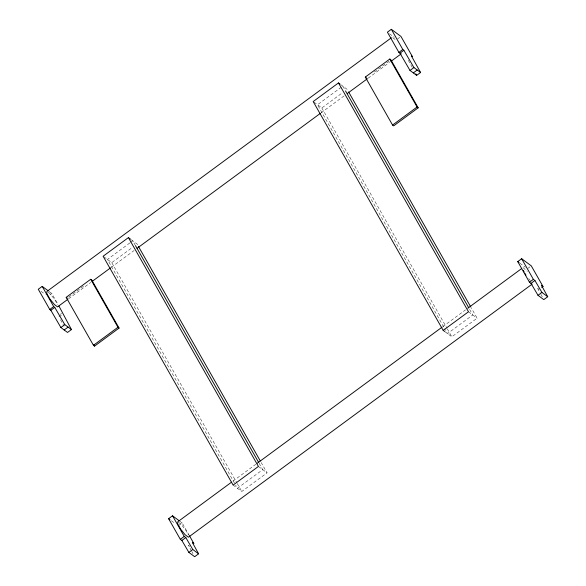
<?xml version="1.0" encoding="UTF-8"?>
<svg xmlns="http://www.w3.org/2000/svg" width="586" height="586" viewBox="0 0 586 586"><rect width="100%" height="100%" fill="white"/><g stroke="black" fill="none" stroke-linecap="round" stroke-linejoin="round"><path stroke-width="0.44" stroke-dasharray="2.93 2.2" d="M49.869 294.963L51.832 293.513L58.007 304.39M397.689 38.844L399.652 37.394M129.85 242.941L107.443 259.437L235.184 484.307M130.568 242.406L132.736 240.809L134.992 244.78M341.36 87.189L317.509 104.755L445.257 329.625M103.839 256.771L111.765 262.638L132.722 247.204M313.913 102.081L321.831 107.956L342.788 92.522M68.73 297.08L83.879 285.931M374.337 72.049L389.478 60.9M68.606 298.743L90.691 282.489M111.296 267.311L134.113 250.508M321.069 112.842L344.627 95.496M368.176 78.158L389.522 62.438M60.263 314.36L61.574 313.393M61.347 315.158L59.384 316.601L58.3 315.803M232.979 481.121L255.796 464.317M442.752 326.658L465.57 309.855M178.891 525.342L182.158 522.939L188.919 534.842M528.015 268.263L529.978 266.82M233.125 485.083L241.762 491.486L267.062 472.858L261.195 462.53M444.635 331.464L451.835 336.804L477.129 318.176L471.261 307.84M389.47 33.717L394.283 37.284M392.774 37.709L395.352 39.628M340.649 84.523L347.124 89.328L348.48 91.709M519.797 263.136L525.298 267.216M522.983 267.575L527.319 271.347M538.058 288.612L539.083 289.374M468.492 311.767L477.129 318.176M131.301 239.74L137.058 244.01L137.959 245.6M49.078 291.476L51.832 293.513M48.213 292.385L50.147 293.82L54.601 299.329L57.677 304.742M41.035 291.308L45.159 294.362M258.419 466.456L267.062 472.858M180.1 521.408L182.158 522.939M178.422 522.251L181.001 524.162L185.454 529.678L188.531 535.084M171.361 520.727L174.796 523.276M189.959 546.46L188.414 545.31L191.329 550.628M528.726 278.57L530.396 280.635M342.81 86.127L345.066 90.098M469.65 309.408L472.814 314.968L447.514 333.595L445.704 330.423M321.831 107.956L446.869 328.057M447.316 328.856L451.835 336.804M259.129 463.299L262.74 469.657L237.447 488.285L235.638 485.105M111.765 262.638L236.795 482.747M237.249 483.538L241.762 491.486M408.31 60.307L413.137 69.031M60.497 319.766L64.013 326.109M537.538 288.231L540.46 293.542M540.878 294.304L542.541 297.344M191.747 551.382L192.999 553.66"/><path stroke-width="0.88" d="M48.396 290.964L42.207 286.378L38.28 289.272L49.759 309.467L50.836 310.265L60.871 327.523L67.529 332.452L71.448 329.566L58.893 305.943M391.331 29.3L387.412 32.186L398.883 52.388L399.96 53.179L410.002 70.445L416.653 75.374L420.58 72.488L411.35 55.831L412.434 56.63L400.956 36.435L391.331 29.3L402.809 49.495L403.879 50.293L413.921 67.551L420.58 72.488M391.389 37.775L46.924 291.425L46.814 293.557L49.891 298.97L54.344 304.486L57.567 306.874L67.873 299.285M128.422 237.608L103.121 256.236L233.125 485.083L258.419 466.456L128.422 237.608L130.575 239.205M339.931 83.988L338.488 82.919L313.188 101.554L443.192 330.394L444.635 331.464M49.759 309.467L53.678 306.581L54.754 307.379L64.797 324.637L71.448 329.566M66.189 297.329L90.705 279.273L91.812 280.093L119.068 328.072L94.551 346.128L93.452 345.308L66.189 297.329L67.295 298.142M365.305 77.074L389.822 59.025L390.921 59.838L418.177 107.824L393.66 125.873L392.561 125.06L365.305 77.074L366.404 77.894M398.883 52.388L402.809 49.495M50.836 310.265L54.754 307.379M399.96 53.179L403.879 50.293M92.163 281.405L110.564 267.853M137.058 248.339L320.337 113.384M347.564 93.328L367.444 78.7M390.994 61.354L401.3 53.766M60.871 327.523L64.797 324.637M410.002 70.445L413.921 67.551M64.189 329.977L68.115 327.091M413.32 72.898L417.239 70.005M93.452 345.308L117.969 327.259L119.068 328.072M392.561 125.06L417.078 107.004L418.177 107.824M189.373 535.633L193.878 543.566L192.333 542.424L198.588 553.814L194.669 556.7L188.875 552.408L181.872 540.468L180.327 539.318L168.607 518.683L172.533 515.797L179.411 520.895M543.01 286.488L541.464 285.338L547.72 296.728L543.793 299.622L537.999 295.322L531.004 283.382L529.458 282.24L517.738 261.605L521.657 258.719L531.29 265.854L543.01 286.488L541.698 287.448M231.507 482.205L177.778 521.774L177.668 523.906L180.744 529.312L185.198 534.828L188.421 537.216L532.154 284.107M257.269 463.233L442.02 327.2M467.782 308.229L521.511 268.659M443.192 330.394L468.492 311.767L338.488 82.919M180.327 539.318L184.253 536.432L185.799 537.574L192.794 549.514L198.588 553.814M529.458 282.24L533.377 279.346L534.923 280.496L541.925 292.436L547.72 296.728M181.872 540.468L185.799 537.574M531.004 283.382L534.923 280.496M188.875 552.408L192.794 549.514M537.999 295.322L541.925 292.436M517.738 261.605L519.108 262.623M168.607 518.683L169.984 519.709M521.657 258.719L533.377 279.346M523.313 270.483L524.192 272.029M525.071 273.574L525.942 275.12M389.822 59.025L417.078 107.004M348.934 92.507L470.814 307.049M345.513 90.889L468.749 307.818M138.413 246.398L260.294 460.94M135.447 245.578L258.682 462.5M90.705 279.273L117.969 327.259M93.657 344.553L94.551 346.128M42.207 286.378L53.678 306.581M172.533 515.797L184.253 536.432M415.774 73.792L416.653 75.374"/></g></svg>
